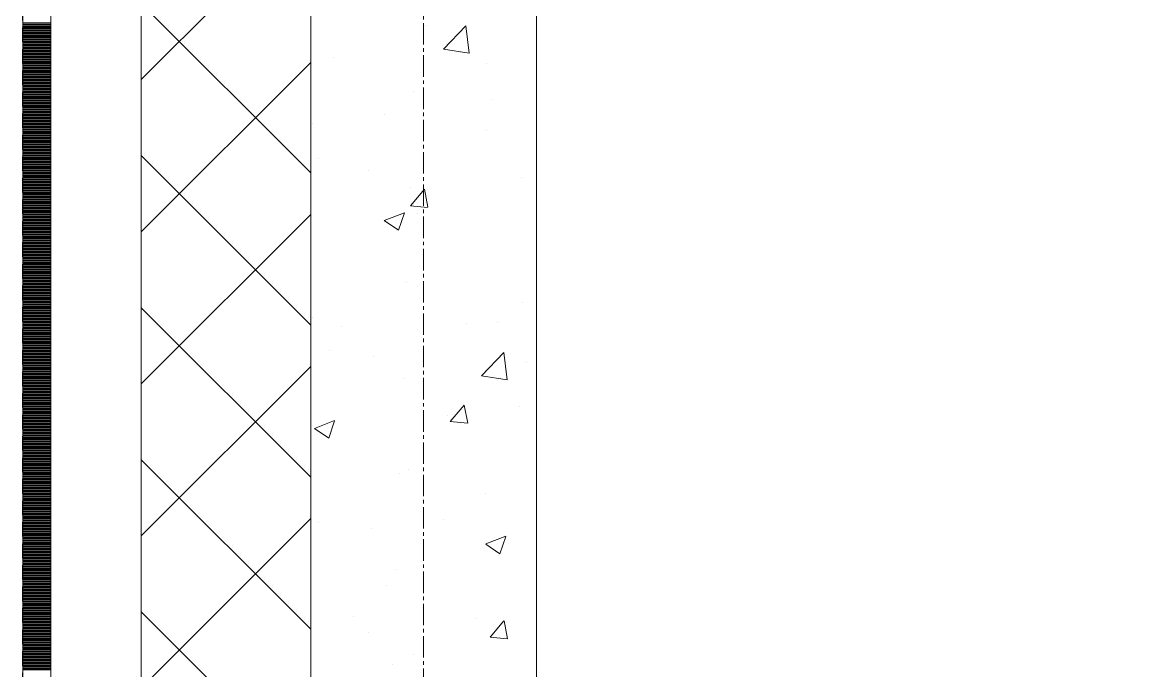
# Model space of a CAD drawing. Header units: millimetres. Extents: x 538266 to 1167394, y 114608 to 637157.
# Drawn here: x 828883 to 829884, y 172740 to 173313 of the extents above; entities that cross this region are included whole.
import ezdxf
from ezdxf.enums import TextEntityAlignment as Align

# ---------------------------------------------------------------- set-up
doc = ezdxf.new("R2010")
doc.units = ezdxf.units.MM
doc.linetypes.add('CENTER2', pattern=[28.575, 19.05, -3.175, 3.175, -3.175])
doc.linetypes.add('DASHED', pattern=[19.05, 12.7, -6.35])
doc.layers.get('Defpoints').update_dxf_attribs({"color": 140})
doc.layers.add('АР_Делит', color=120, linetype='Continuous', lineweight=0, plot=False)
for name, color, linetype, lineweight in [('АР_Стены ПЕНОблок', 52, 'Continuous', 20), ('АР_Тонкая', 254, 'Continuous', 5), ('АР_Утеплитель', 31, 'Continuous', 0), ('АР_Штриховка', 8, 'Continuous', 0)]:
    doc.layers.add(name, color=color, linetype=linetype, lineweight=lineweight)
doc.layers.add('РД_Оси_100', color=7, linetype='Continuous', lineweight=0, true_color=0x525252)
doc.layers.add('ФВ-5', color=7, linetype='Continuous')
doc.styles.add('style1', font='ARIALN.TTF')

# ---------------------------------------------------------------- blocks, each defined once
blk = doc.blocks.new('2_этаж')
at = {"layer": 'АР_Стены ПЕНОблок', "color": 18, "linetype": 'Continuous', "lineweight": 20, "true_color": 0x000000}
for p, q in [((672773.6, 213213.2), (672773.6, 137013.2)), ((672973.6, 137013.2), (672973.6, 213213.2))]:
    blk.add_line(p, q, dxfattribs=at)
at = {"layer": 'АР_Тонкая', "color": 18, "linetype": 'Continuous', "lineweight": 5, "true_color": 0x000000}
for p, q in [((672518.6, 213213.2), (672518.6, 137013.2)), ((672543.6, 213213.2), (672543.6, 137013.2)), ((672543.6, 137013.2), (672543.6, 213213.2)), ((672623.6, 137013.2), (672623.6, 213213.2))]:
    blk.add_line(p, q, dxfattribs=at)
at = {"layer": 'АР_Утеплитель', "color": 18, "linetype": 'Continuous', "lineweight": 0, "true_color": 0x000000}
for p, q in [((672623.6, 213213.2), (672623.6, 137013.2)), ((672773.6, 137013.2), (672773.6, 213213.2))]:
    blk.add_line(p, q, dxfattribs=at)
at = {"layer": 'АР_Штриховка', "color": 18, "linetype": 'Continuous', "lineweight": 0, "true_color": 0x000000}
for p, q in [((672623.6, 173262.8), (672773.6, 173412.8)), ((672773.6, 173180.2), (672623.6, 173330.2)), ((672518.6, 173313), (672543.6, 173313)), ((672518.6, 173312), (672543.6, 173312)), ((672518.6, 173311), (672543.6, 173311)), ((672518.6, 173310), (672543.6, 173310)), ((672518.6, 173309), (672543.6, 173309)), ((672518.6, 173308), (672543.6, 173308)), ((672518.6, 173307), (672543.6, 173307)), ((672875.6, 173311), (672875.6, 173311)), ((672891.1, 173289.9), (672910.9, 173310.5)), ((672913.8, 173286.4), (672911, 173310.5)), ((672518.6, 173306), (672543.6, 173306)), ((672518.6, 173305), (672543.6, 173305)), ((672518.6, 173304), (672543.6, 173304)), ((672518.6, 173303), (672543.6, 173303)), ((672518.6, 173302), (672543.6, 173302)), ((672518.6, 173301), (672543.6, 173301)), ((672518.6, 173300), (672543.6, 173300)), ((672518.6, 173299), (672543.6, 173299)), ((672518.6, 173298), (672543.6, 173298)), ((672518.6, 173297), (672543.6, 173297)), ((672518.6, 173296), (672543.6, 173296)), ((672518.6, 173295), (672543.6, 173295)), ((672518.6, 173294), (672543.6, 173294)), ((672518.6, 173293), (672543.6, 173293)), ((672518.6, 173292), (672543.6, 173292)), ((672518.6, 173291), (672543.6, 173291)), ((672518.6, 173290), (672543.6, 173290)), ((672518.6, 173289), (672543.6, 173289)), ((672518.6, 173288), (672543.6, 173288)), ((672518.6, 173287), (672543.6, 173287)), ((672891.2, 173289.8), (672913.8, 173286.3)), ((672518.6, 173286), (672543.6, 173286)), ((672518.6, 173285), (672543.6, 173285)), ((672518.6, 173284), (672543.6, 173284)), ((672518.6, 173283), (672543.6, 173283)), ((672518.6, 173282), (672543.6, 173282)), ((672518.6, 173281), (672543.6, 173281)), ((672518.6, 173280), (672543.6, 173280)), ((672518.6, 173279), (672543.6, 173279)), ((672518.6, 173278), (672543.6, 173278)), ((672518.6, 173277), (672543.6, 173277)), ((672623.6, 173128.1), (672773.6, 173278.1)), ((672793.5, 173282.6), (672793.5, 173282.6)), ((672929.1, 173276.9), (672929.1, 173276.9)), ((672518.6, 173276), (672543.6, 173276)), ((672518.6, 173275), (672543.6, 173275)), ((672518.6, 173274), (672543.6, 173274)), ((672518.6, 173273), (672543.6, 173273)), ((672518.6, 173272), (672543.6, 173272)), ((672518.6, 173271), (672543.6, 173271)), ((672518.6, 173270), (672543.6, 173270)), ((672518.6, 173269), (672543.6, 173269)), ((672518.6, 173268), (672543.6, 173268)), ((672518.6, 173267), (672543.6, 173267)), ((672518.6, 173266), (672543.6, 173266)), ((672518.6, 173265), (672543.6, 173265)), ((672518.6, 173264), (672543.6, 173264)), ((672518.6, 173263), (672543.6, 173263)), ((672518.6, 173262), (672543.6, 173262)), ((672518.6, 173261), (672543.6, 173261)), ((672518.6, 173260), (672543.6, 173260)), ((672518.6, 173259), (672543.6, 173259)), ((672518.6, 173258), (672543.6, 173258)), ((672518.6, 173257), (672543.6, 173257)), ((672518.6, 173256), (672543.6, 173256)), ((672518.6, 173255), (672543.6, 173255)), ((672518.6, 173254), (672543.6, 173254)), ((672518.6, 173253), (672543.6, 173253)), ((672518.6, 173252), (672543.6, 173252)), ((672518.6, 173251), (672543.6, 173251)), ((672518.6, 173250), (672543.6, 173250)), ((672518.6, 173249), (672543.6, 173249)), ((672518.6, 173248), (672543.6, 173248)), ((672518.6, 173247), (672543.6, 173247)), ((672864.8, 173252), (672864.8, 173252)), ((672518.6, 173246), (672543.6, 173246)), ((672518.6, 173245), (672543.6, 173245)), ((672518.6, 173244), (672543.6, 173244)), ((672518.6, 173243), (672543.6, 173243)), ((672518.6, 173242), (672543.6, 173242)), ((672518.6, 173241), (672543.6, 173241)), ((672518.6, 173240), (672543.6, 173240)), ((672518.6, 173239), (672543.6, 173239)), ((672518.6, 173238), (672543.6, 173238)), ((672518.6, 173237), (672543.6, 173237)), ((672934.7, 173244.8), (672934.7, 173244.8)), ((672518.6, 173236), (672543.6, 173236)), ((672518.6, 173235), (672543.6, 173235)), ((672518.6, 173234), (672543.6, 173234)), ((672518.6, 173233), (672543.6, 173233)), ((672518.6, 173232), (672543.6, 173232)), ((672518.6, 173231), (672543.6, 173231)), ((672518.6, 173230), (672543.6, 173230)), ((672518.6, 173229), (672543.6, 173229)), ((672518.6, 173228), (672543.6, 173228)), ((672518.6, 173227), (672543.6, 173227)), ((672838.5, 173232.1), (672838.5, 173232.1)), ((672518.6, 173226), (672543.6, 173226)), ((672518.6, 173225), (672543.6, 173225)), ((672518.6, 173224), (672543.6, 173224)), ((672518.6, 173223), (672543.6, 173223)), ((672518.6, 173222), (672543.6, 173222)), ((672518.6, 173221), (672543.6, 173221)), ((672518.6, 173220), (672543.6, 173220)), ((672518.6, 173219), (672543.6, 173219)), ((672518.6, 173218), (672543.6, 173218)), ((672518.6, 173217), (672543.6, 173217)), ((672774.9, 173223.7), (672774.9, 173223.7)), ((672929, 173218), (672929, 173218)), ((672518.6, 173216), (672543.6, 173216)), ((672518.6, 173215), (672543.6, 173215)), ((672518.6, 173214), (672543.6, 173214)), ((672518.6, 173213), (672543.6, 173213)), ((672518.6, 173212), (672543.6, 173212)), ((672518.6, 173211), (672543.6, 173211)), ((672518.6, 173210), (672543.6, 173210)), ((672518.6, 173209), (672543.6, 173209)), ((672518.6, 173208), (672543.6, 173208)), ((672518.6, 173207), (672543.6, 173207)), ((672518.6, 173206), (672543.6, 173206)), ((672518.6, 173205), (672543.6, 173205)), ((672518.6, 173204), (672543.6, 173204)), ((672518.6, 173203), (672543.6, 173203)), ((672518.6, 173202), (672543.6, 173202)), ((672518.6, 173201), (672543.6, 173201)), ((672518.6, 173200), (672543.6, 173200)), ((672518.6, 173199), (672543.6, 173199)), ((672518.6, 173198), (672543.6, 173198)), ((672518.6, 173197), (672543.6, 173197)), ((672518.6, 173196), (672543.6, 173196)), ((672518.6, 173195), (672543.6, 173195)), ((672518.6, 173194), (672543.6, 173194)), ((672518.6, 173193), (672543.6, 173193)), ((672518.6, 173192), (672543.6, 173192)), ((672518.6, 173191), (672543.6, 173191)), ((672518.6, 173190), (672543.6, 173190)), ((672518.6, 173189), (672543.6, 173189)), ((672518.6, 173188), (672543.6, 173188)), ((672518.6, 173187), (672543.6, 173187)), ((672773.6, 173045.5), (672623.6, 173195.5)), ((672780.8, 173192.6), (672780.8, 173192.6)), ((672518.6, 173186), (672543.6, 173186)), ((672518.6, 173185), (672543.6, 173185)), ((672518.6, 173184), (672543.6, 173184)), ((672518.6, 173183), (672543.6, 173183)), ((672518.6, 173182), (672543.6, 173182)), ((672518.6, 173181), (672543.6, 173181)), ((672518.6, 173180), (672543.6, 173180)), ((672518.6, 173179), (672543.6, 173179)), ((672518.6, 173178), (672543.6, 173178)), ((672518.6, 173177), (672543.6, 173177)), ((672825, 173181.9), (672825, 173181.9)), ((672518.6, 173176), (672543.6, 173176)), ((672518.6, 173175), (672543.6, 173175)), ((672518.6, 173174), (672543.6, 173174)), ((672518.6, 173173), (672543.6, 173173)), ((672518.6, 173172), (672543.6, 173172)), ((672518.6, 173171), (672543.6, 173171)), ((672518.6, 173170), (672543.6, 173170)), ((672518.6, 173169), (672543.6, 173169)), ((672518.6, 173168), (672543.6, 173168)), ((672518.6, 173167), (672543.6, 173167)), ((672861.7, 173167.4), (672861.7, 173167.4)), ((672960.6, 173176.2), (672960.6, 173176.2)), ((672518.6, 173166), (672543.6, 173166)), ((672518.6, 173165), (672543.6, 173165)), ((672518.6, 173164), (672543.6, 173164)), ((672518.6, 173163), (672543.6, 173163)), ((672518.6, 173162), (672543.6, 173162)), ((672518.6, 173161), (672543.6, 173161)), ((672518.6, 173160), (672543.6, 173160)), ((672518.6, 173159), (672543.6, 173159)), ((672518.6, 173158), (672543.6, 173158)), ((672518.6, 173157), (672543.6, 173157)), ((672861.9, 173151.1), (672874.2, 173165.7)), ((672877.3, 173149.8), (672874.4, 173165.7)), ((672518.6, 173156), (672543.6, 173156)), ((672518.6, 173155), (672543.6, 173155)), ((672518.6, 173154), (672543.6, 173154)), ((672518.6, 173153), (672543.6, 173153)), ((672518.6, 173152), (672543.6, 173152)), ((672518.6, 173151), (672543.6, 173151)), ((672518.6, 173150), (672543.6, 173150)), ((672518.6, 173149), (672543.6, 173149)), ((672518.6, 173148), (672543.6, 173148)), ((672518.6, 173147), (672543.6, 173147)), ((672861.9, 173151.1), (672877.1, 173149.7)), ((672518.6, 173146), (672543.6, 173146)), ((672518.6, 173145), (672543.6, 173145)), ((672518.6, 173144), (672543.6, 173144)), ((672518.6, 173143), (672543.6, 173143)), ((672518.6, 173142), (672543.6, 173142)), ((672518.6, 173141), (672543.6, 173141)), ((672518.6, 173140), (672543.6, 173140)), ((672518.6, 173139), (672543.6, 173139)), ((672518.6, 173138), (672543.6, 173138)), ((672518.6, 173137), (672543.6, 173137)), ((672623.6, 172993.4), (672773.6, 173143.4)), ((672838.7, 173138.1), (672856.5, 173144.9)), ((672838.7, 173138), (672851.3, 173129.5)), ((672841.7, 173136.8), (672841.7, 173136.8)), ((672851.3, 173129.4), (672856.5, 173144.8)), ((672867.9, 173144.6), (672867.9, 173144.6)), ((672518.6, 173136), (672543.6, 173136)), ((672518.6, 173135), (672543.6, 173135)), ((672518.6, 173134), (672543.6, 173134)), ((672518.6, 173133), (672543.6, 173133)), ((672518.6, 173132), (672543.6, 173132)), ((672518.6, 173131), (672543.6, 173131)), ((672518.6, 173130), (672543.6, 173130)), ((672518.6, 173129), (672543.6, 173129)), ((672518.6, 173128), (672543.6, 173128)), ((672518.6, 173127), (672543.6, 173127)), ((672518.6, 173126), (672543.6, 173126)), ((672518.6, 173125), (672543.6, 173125)), ((672518.6, 173124), (672543.6, 173124)), ((672518.6, 173123), (672543.6, 173123)), ((672518.6, 173122), (672543.6, 173122)), ((672518.6, 173121), (672543.6, 173121)), ((672518.6, 173120), (672543.6, 173120)), ((672518.6, 173119), (672543.6, 173119)), ((672518.6, 173118), (672543.6, 173118)), ((672518.6, 173117), (672543.6, 173117)), ((672518.6, 173116), (672543.6, 173116)), ((672518.6, 173115), (672543.6, 173115)), ((672518.6, 173114), (672543.6, 173114)), ((672518.6, 173113), (672543.6, 173113)), ((672518.6, 173112), (672543.6, 173112)), ((672518.6, 173111), (672543.6, 173111)), ((672518.6, 173110), (672543.6, 173110)), ((672518.6, 173109), (672543.6, 173109)), ((672518.6, 173108), (672543.6, 173108)), ((672518.6, 173107), (672543.6, 173107)), ((672518.6, 173106), (672543.6, 173106)), ((672518.6, 173105), (672543.6, 173105)), ((672518.6, 173104), (672543.6, 173104)), ((672518.6, 173103), (672543.6, 173103)), ((672518.6, 173102), (672543.6, 173102)), ((672518.6, 173101), (672543.6, 173101)), ((672518.6, 173100), (672543.6, 173100)), ((672518.6, 173099), (672543.6, 173099)), ((672518.6, 173098), (672543.6, 173098)), ((672518.6, 173097), (672543.6, 173097)), ((672518.6, 173096), (672543.6, 173096)), ((672518.6, 173095), (672543.6, 173095)), ((672518.6, 173094), (672543.6, 173094)), ((672518.6, 173093), (672543.6, 173093)), ((672518.6, 173092), (672543.6, 173092)), ((672518.6, 173091), (672543.6, 173091)), ((672518.6, 173090), (672543.6, 173090)), ((672518.6, 173089), (672543.6, 173089)), ((672518.6, 173088), (672543.6, 173088)), ((672518.6, 173087), (672543.6, 173087)), ((672518.6, 173086), (672543.6, 173086)), ((672518.6, 173085), (672543.6, 173085)), ((672518.6, 173084), (672543.6, 173084)), ((672518.6, 173083), (672543.6, 173083)), ((672518.6, 173082), (672543.6, 173082)), ((672518.6, 173081), (672543.6, 173081)), ((672518.6, 173080), (672543.6, 173080)), ((672518.6, 173079), (672543.6, 173079)), ((672518.6, 173078), (672543.6, 173078)), ((672518.6, 173077), (672543.6, 173077)), ((672858.6, 173082.9), (672858.6, 173082.9)), ((672518.6, 173076), (672543.6, 173076)), ((672518.6, 173075), (672543.6, 173075)), ((672518.6, 173074), (672543.6, 173074)), ((672518.6, 173073), (672543.6, 173073)), ((672518.6, 173072), (672543.6, 173072)), ((672518.6, 173071), (672543.6, 173071)), ((672518.6, 173070), (672543.6, 173070)), ((672518.6, 173069), (672543.6, 173069)), ((672518.6, 173068), (672543.6, 173068)), ((672518.6, 173067), (672543.6, 173067)), ((672518.6, 173066), (672543.6, 173066)), ((672518.6, 173065), (672543.6, 173065)), ((672518.6, 173064), (672543.6, 173064)), ((672518.6, 173063), (672543.6, 173063)), ((672518.6, 173062), (672543.6, 173062)), ((672518.6, 173061), (672543.6, 173061)), ((672518.6, 173060), (672543.6, 173060)), ((672518.6, 173059), (672543.6, 173059)), ((672518.6, 173058), (672543.6, 173058)), ((672518.6, 173057), (672543.6, 173057)), ((672773.6, 172910.8), (672623.6, 173060.8)), ((672961.5, 173065.5), (672961.5, 173065.5)), ((672518.6, 173056), (672543.6, 173056)), ((672518.6, 173055), (672543.6, 173055)), ((672518.6, 173054), (672543.6, 173054)), ((672518.6, 173053), (672543.6, 173053)), ((672518.6, 173052), (672543.6, 173052)), ((672518.6, 173051), (672543.6, 173051)), ((672518.6, 173050), (672543.6, 173050)), ((672518.6, 173049), (672543.6, 173049)), ((672518.6, 173048), (672543.6, 173048)), ((672518.6, 173047), (672543.6, 173047)), ((672775.6, 173052.1), (672775.6, 173052.1)), ((672911.2, 173046.4), (672911.2, 173046.4)), ((672938.7, 173048), (672938.7, 173048)), ((672518.6, 173046), (672543.6, 173046)), ((672518.6, 173045), (672543.6, 173045)), ((672518.6, 173044), (672543.6, 173044)), ((672518.6, 173043), (672543.6, 173043)), ((672518.6, 173042), (672543.6, 173042)), ((672518.6, 173041), (672543.6, 173041)), ((672518.6, 173040), (672543.6, 173040)), ((672518.6, 173039), (672543.6, 173039)), ((672518.6, 173038), (672543.6, 173038)), ((672518.6, 173037), (672543.6, 173037)), ((672801.1, 173044.4), (672801.1, 173044.4)), ((672518.6, 173036), (672543.6, 173036)), ((672518.6, 173035), (672543.6, 173035)), ((672518.6, 173034), (672543.6, 173034)), ((672518.6, 173033), (672543.6, 173033)), ((672518.6, 173032), (672543.6, 173032)), ((672518.6, 173031), (672543.6, 173031)), ((672518.6, 173030), (672543.6, 173030)), ((672518.6, 173029), (672543.6, 173029)), ((672518.6, 173028), (672543.6, 173028)), ((672518.6, 173027), (672543.6, 173027)), ((672518.6, 173026), (672543.6, 173026)), ((672518.6, 173025), (672543.6, 173025)), ((672518.6, 173024), (672543.6, 173024)), ((672518.6, 173023), (672543.6, 173023)), ((672518.6, 173022), (672543.6, 173022)), ((672518.6, 173021), (672543.6, 173021)), ((672518.6, 173020), (672543.6, 173020)), ((672518.6, 173019), (672543.6, 173019)), ((672518.6, 173018), (672543.6, 173018)), ((672518.6, 173017), (672543.6, 173017)), ((672790.6, 173022.5), (672790.6, 173022.5)), ((672829.1, 173018), (672829.1, 173018)), ((672924.8, 173000.5), (672944.6, 173021.1)), ((672947.5, 172997), (672944.7, 173021.1)), ((672518.6, 173016), (672543.6, 173016)), ((672518.6, 173015), (672543.6, 173015)), ((672518.6, 173014), (672543.6, 173014)), ((672518.6, 173013), (672543.6, 173013)), ((672518.6, 173012), (672543.6, 173012)), ((672518.6, 173011), (672543.6, 173011)), ((672518.6, 173010), (672543.6, 173010)), ((672518.6, 173009), (672543.6, 173009)), ((672518.6, 173008), (672543.6, 173008)), ((672518.6, 173007), (672543.6, 173007)), ((672623.6, 172858.7), (672773.6, 173008.7)), ((672964.7, 173012.3), (672964.7, 173012.3)), ((672518.6, 173006), (672543.6, 173006)), ((672518.6, 173005), (672543.6, 173005)), ((672518.6, 173004), (672543.6, 173004)), ((672518.6, 173003), (672543.6, 173003)), ((672518.6, 173002), (672543.6, 173002)), ((672518.6, 173001), (672543.6, 173001)), ((672518.6, 173000), (672543.6, 173000)), ((672518.6, 172999), (672543.6, 172999)), ((672518.6, 172998), (672543.6, 172998)), ((672518.6, 172997), (672543.6, 172997)), ((672855.5, 172998.3), (672855.5, 172998.3)), ((672924.9, 173000.4), (672947.5, 172996.9)), ((672518.6, 172996), (672543.6, 172996)), ((672518.6, 172995), (672543.6, 172995)), ((672518.6, 172994), (672543.6, 172994)), ((672518.6, 172993), (672543.6, 172993)), ((672518.6, 172992), (672543.6, 172992)), ((672518.6, 172991), (672543.6, 172991)), ((672518.6, 172990), (672543.6, 172990)), ((672518.6, 172989), (672543.6, 172989)), ((672518.6, 172988), (672543.6, 172988)), ((672518.6, 172987), (672543.6, 172987)), ((672518.6, 172986), (672543.6, 172986)), ((672518.6, 172985), (672543.6, 172985)), ((672518.6, 172984), (672543.6, 172984)), ((672518.6, 172983), (672543.6, 172983)), ((672518.6, 172982), (672543.6, 172982)), ((672518.6, 172981), (672543.6, 172981)), ((672518.6, 172980), (672543.6, 172980)), ((672518.6, 172979), (672543.6, 172979)), ((672518.6, 172978), (672543.6, 172978)), ((672518.6, 172977), (672543.6, 172977)), ((672518.6, 172976), (672543.6, 172976)), ((672518.6, 172975), (672543.6, 172975)), ((672518.6, 172974), (672543.6, 172974)), ((672518.6, 172973), (672543.6, 172973)), ((672518.6, 172972), (672543.6, 172972)), ((672518.6, 172971), (672543.6, 172971)), ((672518.6, 172970), (672543.6, 172970)), ((672518.6, 172969), (672543.6, 172969)), ((672518.6, 172968), (672543.6, 172968)), ((672518.6, 172967), (672543.6, 172967)), ((672897.2, 172960), (672909.4, 172974.6)), ((672912.6, 172958.7), (672909.6, 172974.6)), ((672958.2, 172973.7), (672958.2, 172973.7)), ((672518.6, 172966), (672543.6, 172966)), ((672518.6, 172965), (672543.6, 172965)), ((672518.6, 172964), (672543.6, 172964)), ((672518.6, 172963), (672543.6, 172963)), ((672518.6, 172962), (672543.6, 172962)), ((672518.6, 172961), (672543.6, 172961)), ((672518.6, 172960), (672543.6, 172960)), ((672518.6, 172959), (672543.6, 172959)), ((672518.6, 172958), (672543.6, 172958)), ((672518.6, 172957), (672543.6, 172957)), ((672776.9, 172953.9), (672794.7, 172960.8)), ((672789.5, 172945.3), (672794.7, 172960.6)), ((672894.7, 172965.3), (672894.7, 172965.3)), ((672897.2, 172960), (672912.4, 172958.7)), ((672518.6, 172956), (672543.6, 172956)), ((672518.6, 172955), (672543.6, 172955)), ((672518.6, 172954), (672543.6, 172954)), ((672518.6, 172953), (672543.6, 172953)), ((672518.6, 172952), (672543.6, 172952)), ((672518.6, 172951), (672543.6, 172951)), ((672518.6, 172950), (672543.6, 172950)), ((672518.6, 172949), (672543.6, 172949)), ((672518.6, 172948), (672543.6, 172948)), ((672518.6, 172947), (672543.6, 172947)), ((672776.9, 172953.8), (672789.5, 172945.3)), ((672518.6, 172946), (672543.6, 172946)), ((672518.6, 172945), (672543.6, 172945)), ((672518.6, 172944), (672543.6, 172944)), ((672518.6, 172943), (672543.6, 172943)), ((672518.6, 172942), (672543.6, 172942)), ((672518.6, 172941), (672543.6, 172941)), ((672518.6, 172940), (672543.6, 172940)), ((672518.6, 172939), (672543.6, 172939)), ((672518.6, 172938), (672543.6, 172938)), ((672518.6, 172937), (672543.6, 172937)), ((672518.6, 172936), (672543.6, 172936)), ((672518.6, 172935), (672543.6, 172935)), ((672518.6, 172934), (672543.6, 172934)), ((672518.6, 172933), (672543.6, 172933)), ((672518.6, 172932), (672543.6, 172932)), ((672518.6, 172931), (672543.6, 172931)), ((672518.6, 172930), (672543.6, 172930)), ((672518.6, 172929), (672543.6, 172929)), ((672518.6, 172928), (672543.6, 172928)), ((672518.6, 172927), (672543.6, 172927)), ((672773.6, 172776.1), (672623.6, 172926.1)), ((672518.6, 172926), (672543.6, 172926)), ((672518.6, 172925), (672543.6, 172925)), ((672518.6, 172924), (672543.6, 172924)), ((672518.6, 172923), (672543.6, 172923)), ((672518.6, 172922), (672543.6, 172922)), ((672518.6, 172921), (672543.6, 172921)), ((672518.6, 172920), (672543.6, 172920)), ((672518.6, 172919), (672543.6, 172919)), ((672518.6, 172918), (672543.6, 172918)), ((672518.6, 172917), (672543.6, 172917)), ((672860.6, 172917.3), (672860.6, 172917.3)), ((672518.6, 172916), (672543.6, 172916)), ((672518.6, 172915), (672543.6, 172915)), ((672518.6, 172914), (672543.6, 172914)), ((672518.6, 172913), (672543.6, 172913)), ((672518.6, 172912), (672543.6, 172912)), ((672518.6, 172911), (672543.6, 172911)), ((672518.6, 172910), (672543.6, 172910)), ((672518.6, 172909), (672543.6, 172909)), ((672518.6, 172908), (672543.6, 172908)), ((672518.6, 172907), (672543.6, 172907)), ((672852.5, 172913.8), (672852.5, 172913.8)), ((672518.6, 172906), (672543.6, 172906)), ((672518.6, 172905), (672543.6, 172905)), ((672518.6, 172904), (672543.6, 172904)), ((672518.6, 172903), (672543.6, 172903)), ((672518.6, 172902), (672543.6, 172902)), ((672518.6, 172901), (672543.6, 172901)), ((672518.6, 172900), (672543.6, 172900)), ((672518.6, 172899), (672543.6, 172899)), ((672518.6, 172898), (672543.6, 172898)), ((672518.6, 172897), (672543.6, 172897)), ((672928.2, 172896.4), (672928.2, 172896.4)), ((672518.6, 172896), (672543.6, 172896)), ((672518.6, 172895), (672543.6, 172895)), ((672518.6, 172894), (672543.6, 172894)), ((672518.6, 172893), (672543.6, 172893)), ((672518.6, 172892), (672543.6, 172892)), ((672518.6, 172891), (672543.6, 172891)), ((672518.6, 172890), (672543.6, 172890)), ((672518.6, 172889), (672543.6, 172889)), ((672518.6, 172888), (672543.6, 172888)), ((672518.6, 172887), (672543.6, 172887)), ((672518.6, 172886), (672543.6, 172886)), ((672518.6, 172885), (672543.6, 172885)), ((672518.6, 172884), (672543.6, 172884)), ((672518.6, 172883), (672543.6, 172883)), ((672518.6, 172882), (672543.6, 172882)), ((672518.6, 172881), (672543.6, 172881)), ((672518.6, 172880), (672543.6, 172880)), ((672518.6, 172879), (672543.6, 172879)), ((672518.6, 172878), (672543.6, 172878)), ((672518.6, 172877), (672543.6, 172877)), ((672518.6, 172876), (672543.6, 172876)), ((672518.6, 172875), (672543.6, 172875)), ((672518.6, 172874), (672543.6, 172874)), ((672518.6, 172873), (672543.6, 172873)), ((672518.6, 172872), (672543.6, 172872)), ((672518.6, 172871), (672543.6, 172871)), ((672518.6, 172870), (672543.6, 172870)), ((672518.6, 172869), (672543.6, 172869)), ((672518.6, 172868), (672543.6, 172868)), ((672518.6, 172867), (672543.6, 172867)), ((672518.6, 172866), (672543.6, 172866)), ((672623.6, 172724), (672773.6, 172874)), ((672780.1, 172871), (672780.1, 172871)), ((672891.4, 172873.5), (672891.4, 172873.5)), ((672518.6, 172865), (672543.6, 172865)), ((672518.6, 172864), (672543.6, 172864)), ((672518.6, 172863), (672543.6, 172863)), ((672518.6, 172862), (672543.6, 172862)), ((672518.6, 172861), (672543.6, 172861)), ((672518.6, 172860), (672543.6, 172860)), ((672518.6, 172859), (672543.6, 172859)), ((672518.6, 172858), (672543.6, 172858)), ((672518.6, 172857), (672543.6, 172857)), ((672518.6, 172856), (672543.6, 172856)), ((672827.8, 172865.2), (672827.8, 172865.2)), ((672928.6, 172851.7), (672946.3, 172858.5)), ((672941.1, 172843), (672946.3, 172858.3)), ((672518.6, 172855), (672543.6, 172855)), ((672518.6, 172854), (672543.6, 172854)), ((672518.6, 172853), (672543.6, 172853)), ((672518.6, 172852), (672543.6, 172852)), ((672518.6, 172851), (672543.6, 172851)), ((672518.6, 172850), (672543.6, 172850)), ((672518.6, 172849), (672543.6, 172849)), ((672518.6, 172848), (672543.6, 172848)), ((672518.6, 172847), (672543.6, 172847)), ((672518.6, 172846), (672543.6, 172846)), ((672928.5, 172851.5), (672941.1, 172843)), ((672518.6, 172845), (672543.6, 172845)), ((672518.6, 172844), (672543.6, 172844)), ((672518.6, 172843), (672543.6, 172843)), ((672518.6, 172842), (672543.6, 172842)), ((672518.6, 172841), (672543.6, 172841)), ((672518.6, 172840), (672543.6, 172840)), ((672518.6, 172839), (672543.6, 172839)), ((672518.6, 172838), (672543.6, 172838)), ((672518.6, 172837), (672543.6, 172837)), ((672518.6, 172836), (672543.6, 172836)), ((672518.6, 172835), (672543.6, 172835)), ((672518.6, 172834), (672543.6, 172834)), ((672518.6, 172833), (672543.6, 172833)), ((672518.6, 172832), (672543.6, 172832)), ((672518.6, 172831), (672543.6, 172831)), ((672518.6, 172830), (672543.6, 172830)), ((672518.6, 172829), (672543.6, 172829)), ((672518.6, 172828), (672543.6, 172828)), ((672518.6, 172827), (672543.6, 172827)), ((672518.6, 172826), (672543.6, 172826)), ((672849.4, 172829.2), (672849.4, 172829.2)), ((672518.6, 172825), (672543.6, 172825)), ((672518.6, 172824), (672543.6, 172824)), ((672518.6, 172823), (672543.6, 172823)), ((672518.6, 172822), (672543.6, 172822)), ((672518.6, 172821), (672543.6, 172821)), ((672518.6, 172820), (672543.6, 172820)), ((672518.6, 172819), (672543.6, 172819)), ((672518.6, 172818), (672543.6, 172818)), ((672518.6, 172817), (672543.6, 172817)), ((672518.6, 172816), (672543.6, 172816)), ((672518.6, 172815), (672543.6, 172815)), ((672518.6, 172814), (672543.6, 172814)), ((672518.6, 172813), (672543.6, 172813)), ((672518.6, 172812), (672543.6, 172812)), ((672518.6, 172811), (672543.6, 172811)), ((672518.6, 172810), (672543.6, 172810)), ((672518.6, 172809), (672543.6, 172809)), ((672518.6, 172808), (672543.6, 172808)), ((672518.6, 172807), (672543.6, 172807)), ((672518.6, 172806), (672543.6, 172806)), ((672841, 172815.2), (672841, 172815.2)), ((672518.6, 172805), (672543.6, 172805)), ((672518.6, 172804), (672543.6, 172804)), ((672518.6, 172803), (672543.6, 172803)), ((672518.6, 172802), (672543.6, 172802)), ((672518.6, 172801), (672543.6, 172801)), ((672518.6, 172800), (672543.6, 172800)), ((672518.6, 172799), (672543.6, 172799)), ((672518.6, 172798), (672543.6, 172798)), ((672518.6, 172797), (672543.6, 172797)), ((672518.6, 172796), (672543.6, 172796)), ((672518.6, 172795), (672543.6, 172795)), ((672518.6, 172794), (672543.6, 172794)), ((672518.6, 172793), (672543.6, 172793)), ((672518.6, 172792), (672543.6, 172792)), ((672518.6, 172791), (672543.6, 172791)), ((672518.6, 172790), (672543.6, 172790)), ((672518.6, 172789), (672543.6, 172789)), ((672518.6, 172788), (672543.6, 172788)), ((672518.6, 172787), (672543.6, 172787)), ((672518.6, 172786), (672543.6, 172786)), ((672773.6, 172641.4), (672623.6, 172791.4)), ((672811.2, 172787.5), (672811.2, 172787.5)), ((672920.8, 172786), (672920.8, 172786)), ((672518.6, 172785), (672543.6, 172785)), ((672518.6, 172784), (672543.6, 172784)), ((672518.6, 172783), (672543.6, 172783)), ((672518.6, 172782), (672543.6, 172782)), ((672518.6, 172781), (672543.6, 172781)), ((672518.6, 172780), (672543.6, 172780)), ((672518.6, 172779), (672543.6, 172779)), ((672518.6, 172778), (672543.6, 172778)), ((672518.6, 172777), (672543.6, 172777)), ((672518.6, 172776), (672543.6, 172776)), ((672932.4, 172769), (672944.7, 172783.6)), ((672947.8, 172767.7), (672944.9, 172783.6)), ((672946.8, 172781.8), (672946.8, 172781.8)), ((672518.6, 172775), (672543.6, 172775)), ((672518.6, 172774), (672543.6, 172774)), ((672518.6, 172773), (672543.6, 172773)), ((672518.6, 172772), (672543.6, 172772)), ((672518.6, 172771), (672543.6, 172771)), ((672518.6, 172770), (672543.6, 172770)), ((672518.6, 172769), (672543.6, 172769)), ((672518.6, 172768), (672543.6, 172768)), ((672518.6, 172767), (672543.6, 172767)), ((672518.6, 172766), (672543.6, 172766)), ((672824.6, 172773.4), (672824.6, 172773.4)), ((672932.4, 172769), (672947.6, 172767.6)), ((672518.6, 172765), (672543.6, 172765)), ((672518.6, 172764), (672543.6, 172764)), ((672518.6, 172763), (672543.6, 172763)), ((672518.6, 172762), (672543.6, 172762)), ((672518.6, 172761), (672543.6, 172761)), ((672518.6, 172760), (672543.6, 172760)), ((672518.6, 172759), (672543.6, 172759)), ((672518.6, 172758), (672543.6, 172758)), ((672518.6, 172757), (672543.6, 172757)), ((672518.6, 172756), (672543.6, 172756)), ((672518.6, 172755), (672543.6, 172755)), ((672518.6, 172754), (672543.6, 172754)), ((672518.6, 172753), (672543.6, 172753)), ((672518.6, 172752), (672543.6, 172752)), ((672518.6, 172751), (672543.6, 172751)), ((672518.6, 172750), (672543.6, 172750)), ((672518.6, 172749), (672543.6, 172749)), ((672518.6, 172748), (672543.6, 172748)), ((672518.6, 172747), (672543.6, 172747)), ((672518.6, 172746), (672543.6, 172746)), ((672864.7, 172753.4), (672864.7, 172753.4)), ((672518.6, 172745), (672543.6, 172745)), ((672518.6, 172744), (672543.6, 172744)), ((672518.6, 172743), (672543.6, 172743)), ((672518.6, 172742), (672543.6, 172742)), ((672518.6, 172741), (672543.6, 172741)), ((672518.6, 172740), (672543.6, 172740)), ((672846.3, 172744.7), (672846.3, 172744.7))]:
    blk.add_line(p, q, dxfattribs=at)
at = {"layer": 'Defpoints', "color": 18, "true_color": 0x000000, "style": 'style1'}
for p in [(677970.6, 219836.4), (678101.2, 211681.4)]:
    blk.add_attdef('АР-ПОМЕЩЕНИЕ:НАИМЕНОВАНИЕ', text='', height=100, dxfattribs=at).set_placement(p, align=Align.MIDDLE)
blk = doc.blocks.new('СОШ_2200_АР_ОСИ_М100_28.05.24')
at = {"layer": 'АР_Делит', "color": 251, "linetype": 'DASHED', "true_color": 0x636466}
blk.add_lwpolyline([(114955, 135155), (114955, -355), (93595.036, -355), (93595.036, 13855), (94145, 13855), (94145, 68320), (66055, 68320), (66055, 13857.73), (83455, 13857.73), (83455, -355), (45245, -355), (45245, 13145), (44695, 13145), (44695, 26755), (45245, 26755), (45245, 68320), (20455, 68320), (20455, 26755), (27955, 26755), (27955, 13145), (-355, 13145), (-355, 100855)], dxfattribs=at)
at = {"layer": 'РД_Оси_100', "color": 251, "linetype": 'CENTER2', "true_color": 0x636466}
blk.add_line((0, -6155), (0, 139938.679), dxfattribs=at)

msp = doc.modelspace()

# ---------------------------------------------------------------- hatches: boundary and pattern name
at = {"layer": 'ФВ-5'}
h = msp.add_hatch(dxfattribs=at)
h.set_pattern_fill('ANSI31', color=3, scale=300)
h.paths.add_polyline_path([(849237.8, 163561), (849237.8, 164465.5, -0.27475), (849124.9, 164655.5, -0.245742), (849217.8, 164833.2), (849217.8, 165213.2), (845769.5, 165213.2, -0.618518), (845382.3, 165213.2), (843647.8, 165213.2), (843647.8, 164913.2), (842747.8, 164913.2), (842747.8, 165213.2), (842667.8, 165213.2), (842667.8, 164793.2), (841647.8, 164793.2), (841647.8, 164713.2), (841647.8, 161813.2), (841647.8, 161313.2), (841647.8, 160413.2), (841647.8, 158613.2), (841647.8, 158389.4, -0.260437), (841750.8, 158205.2, -0.260437), (841647.8, 158020.9), (841647.8, 157055.6, -0.260437), (841750.8, 156871.3, -0.260437), (841647.8, 156687.1), (841647.8, 156333.2), (842017.8, 156333.2), (842017.8, 156113.2), (849237.8, 156113.2), (849237.8, 156880.9, -0.27475), (849124.9, 157071, -0.27475), (849237.8, 157261), (849237.8, 160413.2), (849217.8, 160413.2), (849217.8, 161313.2), (849218.5, 162377, -0.246803), (849124.9, 162555.2, -0.27475), (849237.8, 162745.2), (849237.8, 163180.9, -0.27475), (849124.9, 163371, -0.27475)])
h.paths.add_polyline_path([(845558.6, 161396), (845008.6, 161396, -1), (845008.6, 161996), (845558.6, 161996, -1)], flags=16)
h.paths.add_polyline_path([(842291.6, 157558.9, -1), (841691.6, 157558.9, -1)], flags=16)
h.paths.add_polyline_path([(849124.9, 171855.5, -0.27475), (849237.8, 172045.6), (849237.8, 172480.9, -0.27475), (849124.9, 172671, -0.27475), (849237.8, 172861), (849237.8, 173765.5, -0.27475), (849124.9, 173955.5, -0.27475), (849237.8, 174145.6), (849237.8, 174163.2), (849217.8, 174163.2), (849217.8, 174513.2), (844057.8, 174513.2), (844057.8, 174513.2), (844057.8, 174213.2), (843157.8, 174213.2), (843157.8, 174513.2), (843077.8, 174513.2), (843077.8, 174093.2), (842057.8, 174093.2), (842057.8, 173373.2), (842057.8, 172433.2), (841647.8, 172433.2), (841647.8, 172363.2), (841647.8, 170613.2), (841647.8, 169713.2), (841647.8, 169339.4, -0.260437), (841750.8, 169155.2, -0.260437), (841647.8, 168970.9), (841670.8, 167335.5, -1), (842270.8, 167335.5, -1), (841670.8, 167335.5), (841650.7, 166353.8, -0.256246), (841750.8, 166171.3, -0.105217), (841732, 166083.2), (841867.8, 166083.2), (841867.8, 165413.2), (845385.9, 165413.2, -0.594367), (845765.9, 165413.2), (849217.8, 165413.2), (849217.8, 165913.2), (849218.1, 166193.1, -0.246072), (849124.9, 166371, -0.27475), (849237.8, 166561), (849237.8, 169713.2), (849213.5, 169713.2), (849217.8, 169717.5), (849217.8, 170613.2), (849218.9, 171677.1, -0.247282)])
h.paths.add_polyline_path([(845615.6, 168700.6), (845065.6, 168700.6, -1), (845065.6, 169300.6), (845615.6, 169300.6, -1)], flags=16)
h.paths.add_polyline_path([(836927.8, 171813.2), (836927.8, 172713.2), (836927.8, 172987.1, -0.260437), (836824.9, 173171.3, -0.260437), (836927.8, 173355.6), (836927.8, 175970.9, -0.260437), (836824.9, 176155.2, -0.260437), (836927.8, 176339.4), (836927.8, 176413.2), (836927.8, 176913.2), (833193.3, 176913.2, -0.618518), (832806.2, 176913.2), (829360.5, 176913.2), (829357.8, 176910.6), (829357.8, 176413.2), (829357.7, 176237.4, -0.255873), (829457.6, 176055.2, -0.284268), (829337.8, 175861.6), (829337.8, 172713.2), (829357.8, 172713.2), (829357.8, 171813.2), (829357.2, 170753.9, -0.256632), (829457.6, 170571.3, -0.284268), (829337.8, 170377.8), (829337.8, 169948.7, -0.284268), (829457.6, 169755.2, -0.284268), (829337.8, 169561.6), (829337.8, 168664.9, -0.284268), (829457.6, 168471.3, -0.255743), (829357.8, 168289.1), (829357.8, 167813.2), (832809.7, 167813.2, -0.594367), (833189.8, 167813.2), (834927.8, 167813.2), (834927.8, 168113.2), (835827.8, 168113.2), (835827.8, 167813.2), (835907.8, 167813.2), (835907.8, 168233.2), (836927.8, 168233.2), (836927.8, 168313.2)])
h.paths.add_polyline_path([(832552.1, 172650.6), (832002.1, 172650.6, -1), (832002.1, 173250.6), (832552.1, 173250.6, -1)], flags=16)
h.paths.add_polyline_path([(836927.8, 166670.9, -0.260437), (836824.9, 166855.2, -0.105217), (836843.6, 166943.2), (836707.8, 166943.2), (836707.8, 167613.2), (833193.3, 167613.2, -0.618518), (832806.2, 167613.2), (829357.8, 167613.2), (829357.8, 167113.2), (829357.7, 166937.5, -0.255913), (829457.6, 166755.2, -0.284268), (829337.8, 166561.6), (829337.8, 163413.2), (829357.8, 163413.2), (829357.8, 162513.2), (829357, 161454.1, -0.256955), (829457.6, 161271.3, -0.284268), (829337.8, 161077.8), (829337.8, 160648.7, -0.284268), (829457.6, 160455.2, -0.284268), (829337.8, 160261.6), (829337.8, 159364.9, -0.284268), (829457.6, 159171.3, -0.255743), (829357.8, 158989.1), (829357.8, 158513.2), (832809.7, 158513.3, -0.59466), (833189.8, 158513.3), (834927.8, 158513.4), (834927.8, 158513.4), (834927.8, 158813.4), (835827.8, 158813.4), (835827.8, 158513.4), (835907.8, 158513.4), (835907.8, 158933.4), (836927.8, 158933.4), (836927.8, 159013.2), (836927.8, 159543.2), (836927.8, 161303.2), (836927.8, 161813.2), (836927.8, 162513.2), (836927.8, 163413.2), (836927.8, 163687.1, -0.260437), (836824.9, 163871.3, -0.260437), (836927.8, 164055.6)])
h.paths.add_polyline_path([(832518.2, 163600.5), (831968.2, 163600.5, -1), (831968.2, 164200.5), (832518.2, 164200.5, -1)], flags=16)

# ---------------------------------------------------------------- block references
msp.add_blockref('2_этаж', (156364.3, 0))
at = {"layer": 'РД_Оси_100'}
msp.add_blockref('СОШ_2200_АР_ОСИ_М100_28.05.24', (829237.8, 122413.2), dxfattribs=at)

doc.saveas('drawing.dxf')
